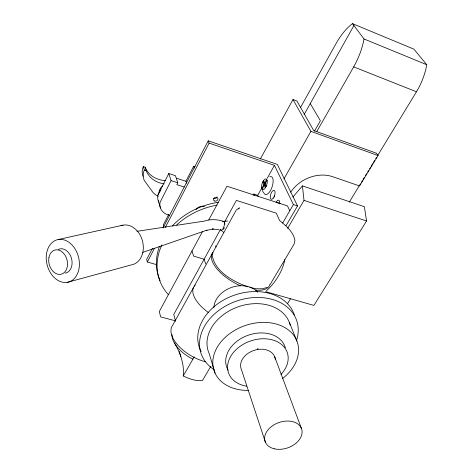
<?xml version="1.0" encoding="UTF-8"?>
<svg xmlns="http://www.w3.org/2000/svg" width="473" height="473" viewBox="0 0 473 473"><rect width="100%" height="100%" fill="white"/><g stroke="black" fill="none" stroke-linecap="round" stroke-linejoin="round"><path stroke-width="0.71" d="M263.077 181.396L262.456 182.673A5.664 2.383 -71.6 0 0 261.581 187.952L262.255 189.46A5.664 2.383 -71.6 0 0 265.004 188.289L266.334 185.907A5.664 2.383 -71.6 0 0 267.215 180.591L266.524 179.096A5.664 2.383 -71.6 0 0 263.78 180.308L263.077 181.396L264.413 181.839M165.319 180.591A25.548 21.965 -18.2 0 1 145.17 167.217L143.366 166.638L142.822 167.755A17.383 14.858 -16.9 0 0 143.035 176.334M143.366 166.638L144.377 170.126L143.827 171.244A17.471 14.9 -16.9 0 0 144.271 180.426L151.673 190.666A17.353 14.698 -17.3 0 0 158.39 196.242M158.142 194.539L168.784 173.55L175.436 175.69L177.801 182.785L176.825 184.677L184.287 187.054M168.784 173.55L171.078 180.639L160.116 202.178L159.88 203.638A14.427 12.044 -17.4 0 0 166.597 214.364L169.813 215.345M160.158 190.631L157.964 194.911L157.728 196.401A14.285 11.985 -17.4 0 0 158.869 202.083M168.69 214.494L163.256 224.988L163.847 226.999M186.569 183.181L185.901 181.242L193.688 166.212L195.065 166.662M152.454 248.325L146.677 259.47L147.34 262.018L156.557 264.632M162.99 228.004L208.197 140.812L277.302 164.391L297.529 205.926L286.011 225.704M147.34 262.018L154.47 248.295M165.325 227.389L209.113 143.106L208.197 140.812M202.491 231.569L159.277 311.547L160.666 316.928L175.501 320.824M208.788 219.915L226.975 186.244L287.472 205.897L289.783 210.787M220.442 229.482L173.751 314.498L175.595 321.22M224.699 221.725L236.405 200.404L276.297 213.175L279.649 220.584C286.106 225.804 293.355 231.74 294.933 240.349L294.159 243.962L270.042 284.651M260.298 159.034L292.994 99.549L296.89 100.997L313.688 130.536L376.567 153.27L378.045 155.57L359.551 185.954L332.596 176.677A32.401 25.909 -27.4 0 0 290.682 192.186M193.599 287.348L172.598 325.406A31.549 16.224 29.9 0 0 178.102 345.45A31.549 16.224 29.9 0 0 205.672 361.798M194.285 286.106L212.773 252.606A32.826 14.645 29.8 0 0 240.455 285.781M238.699 209.09L239.409 207.807L236.269 210.024L213.483 251.323L212.146 254.947C214.748 271.821 233.195 281.423 247.722 286.839M300.627 107.312L335.771 44.06A45.325 20.02 -67.6 0 1 352.497 23.65L413.863 49.133L426.77 64.73A40.081 19.423 -66.5 0 1 416.465 91.762L377.69 155.487M253.061 195.314L253.776 194.025L257.726 195.308L258.311 196.65M257.56 195.603L261.876 187.882M267.269 178.226L274.464 165.355L209.113 143.106M264.779 182.702L262.763 182.034L263.887 184.5L261.705 188.408L263.047 188.845M265.897 183.761L264.549 183.317L266.742 179.391M262.042 189.159L264.23 185.25L266.246 185.919M267.085 180.136L264.892 184.062L266.027 186.551M304.145 114.519L353.922 25.536M283.936 178.906L310.927 131.358L292.994 99.549M314.539 131.021L320.381 120.757L310.27 103.563M316.744 131.63L353.68 66.888A41.192 17.797 -67.5 0 0 364.039 38.981L352.497 23.65M210.781 366.362L202.456 380.558C195.798 381.137 189.117 378.968 183.252 375.94L194.226 356.825M282.671 223.014L293.372 204.567L274.464 165.355M287.69 228.311L304.015 200.375L302.418 185.889L364.376 206.683L366.551 220.986L313.906 305.41L265.601 291.64M257.259 349.571L258.075 348.234M287.442 303.814L290.511 298.765M349.281 202.172L360.414 183.879M361.567 181.987L362.336 180.721M363.104 179.462L364.251 177.57M365.404 175.678L366.557 173.78M367.71 171.888L368.479 170.629M369.626 168.737L370.394 167.472M371.163 166.212L372.7 163.688M373.469 162.428L374.622 160.536M375.769 158.638L376.538 157.379M292.876 197.075L302.418 185.889M142.757 252.387L207.121 230.103M267.156 287.377L262.468 288.796L256.283 288.778L249.685 287.448M67.148 282.399A21.918 16.177 75.5 0 0 74.527 248.053A21.918 16.177 75.5 0 0 46.78 252.375A21.918 16.177 75.5 0 0 67.148 282.399L131.222 264.939A20.327 15.721 75.7 0 0 142.485 241.011A20.327 15.721 75.7 0 0 121.029 225.71M206.163 230.44L213.317 229.003L212.424 229.003L219.034 229.801M58.12 239.551L123.01 225.154M136.939 231.315L204.289 221.11C210.219 219.07 216.681 219.289 222.641 221.074M222.387 221.725A4.689 1.868 -72.9 0 1 223.487 221.287L227.702 221.062M224.261 227.483L224.007 228.601L223.197 229.411M220.158 229.523L221.512 230.475M224.421 222.866L224.444 223.83L225.065 224.019M144.377 170.126L146.192 170.706A25.684 22.03 -18.2 0 0 164.113 183.879M171.078 180.639L177.801 182.785M176.5 178.22L185.901 181.242M293.372 204.567L297.529 205.926M280.117 203.579L276.061 202.267A4.771 2.081 -71.9 0 1 278.798 200.274A4.771 2.081 -71.9 0 1 279.584 203.845M304.015 200.375L366.551 220.986M263.887 184.5L265.903 185.168M310.927 131.358L378.045 155.57M353.68 66.888L416.465 91.762M364.039 38.981L426.77 64.73M192.919 359.096L189.567 357.405A28.256 14.622 29.9 0 1 172.042 334.707M223.498 221.299L223.918 221.524M224.101 221.476L224.858 222.245L223.983 221.441A4.689 2.093 -74.7 0 0 223.41 221.5M221.08 230.227L223.741 232.527M263.603 192.813L262.219 190.459M223.93 221.541L224.415 222.842M263.426 180.852L264.549 183.317M264.23 185.25L265.359 187.74M253.776 194.025L254.362 195.367M289.287 322.29L296.908 341.063M274.594 356.541L301.378 428.337M193.688 166.212L194.379 168.122M215.653 245.901L216.078 247.089M205.702 263.946L204.117 259.198L193.652 256.147L191.997 250.992M265.448 442.32L241.425 369.567A17.826 13.143 -19.2 0 1 254.521 350.233A17.826 13.143 -19.2 0 1 275.274 359.214M215.085 373.209L209.279 353.792A43.031 32.365 -19.3 0 1 237.966 306.9A43.031 32.365 -19.3 0 1 290.162 324.969M158.278 200.747L160.436 208.008M145.17 167.217L146.192 170.706M179.373 351.445L180.314 354.939A17.862 7.077 -75.7 0 0 180.899 356.577M269.752 176.796A9.413 3.991 -71.5 0 1 272.022 187.125A9.413 3.991 -71.5 0 1 264.046 193.161M195.958 209.651A6.853 5.658 -19.4 0 1 204.703 206.506M274.352 197.099A4.7 2.04 -71.7 0 1 274.612 195.928M217.006 196.928A2.288 1.904 -21 0 1 213.329 198.4M224.444 223.83A4.689 1.868 -72.9 0 1 223.144 228.341A4.689 1.868 -72.9 0 1 220.891 230.286M58.368 249.401A12.422 9.17 75.5 0 1 71.453 258.252A12.422 9.17 75.5 0 1 65.191 273.14M269.823 284.758A32.826 14.645 29.8 0 1 255.532 290.067M208.463 312.57A32.241 15.39 29.8 0 1 195.183 285.095M174.448 342.89A103.676 57.452 26.3 0 1 183.252 375.94M284.852 259.594A65.729 52.402 -19.6 0 1 266.5 290.789M168.4 294.661A65.729 52.402 -19.6 0 1 161.89 244.848M176.612 224.982A65.729 52.402 -19.6 0 1 217.077 205.122M160.105 280.601A65.516 52.326 -19.6 0 1 159.478 246.344M172.355 225.917A65.516 52.326 -19.6 0 1 218.224 202.326M213.885 307.444A24.348 18.778 -19.3 0 1 231.569 287.424A24.348 18.778 -19.3 0 1 257.779 292.255M201.149 351.658A50.209 37.946 -19.3 0 1 231.823 296.116A50.209 37.946 -19.3 0 1 294.33 314.941M248.254 390.414A43.995 32.59 -19.2 0 1 216.392 348.772A43.995 32.59 -19.2 0 1 281.742 326.009A43.995 32.59 -19.2 0 1 282.606 378.447M228.181 370.193A30.875 22.87 -19.2 0 1 246.764 335.753A30.875 22.87 -19.2 0 1 285.308 347.756M214.038 369.596A50.57 38.035 -19.3 0 1 208.54 320.333A50.57 38.035 -19.3 0 1 270.089 298.853A50.57 38.035 -19.3 0 1 296.4 340.85M246.735 386.205A31.088 22.917 -19.2 0 1 231.066 355.731A31.088 22.917 -19.2 0 1 274.819 340.661A31.088 22.917 -19.2 0 1 281.027 374.391M159.099 192.824A9.117 7.68 -17.2 0 1 162.665 186.007M159.673 191.967A9.135 7.686 -17.2 0 1 160.891 189.36M214.712 201.037A2.3 1.904 -20.9 0 0 217.958 198.82A2.3 1.904 -20.9 0 0 214.464 197.702A2.3 1.904 -20.9 0 0 214.712 201.037M273.193 198.175A4.706 2.022 -71.7 0 0 274.435 190.542A4.706 2.022 -71.7 0 0 270.337 195.81A4.706 2.022 -71.7 0 0 273.193 198.175M48.991 257.277A12.487 9.182 75.5 0 0 60.621 274.334A12.487 9.182 75.5 0 0 64.73 254.74A12.487 9.182 75.5 0 0 48.991 257.277M274.263 448.8A19.292 13.398 -19.2 0 0 302.099 431.772A19.292 13.398 -19.2 0 0 273.701 425.014A19.292 13.398 -19.2 0 0 274.263 448.8"/></g></svg>
